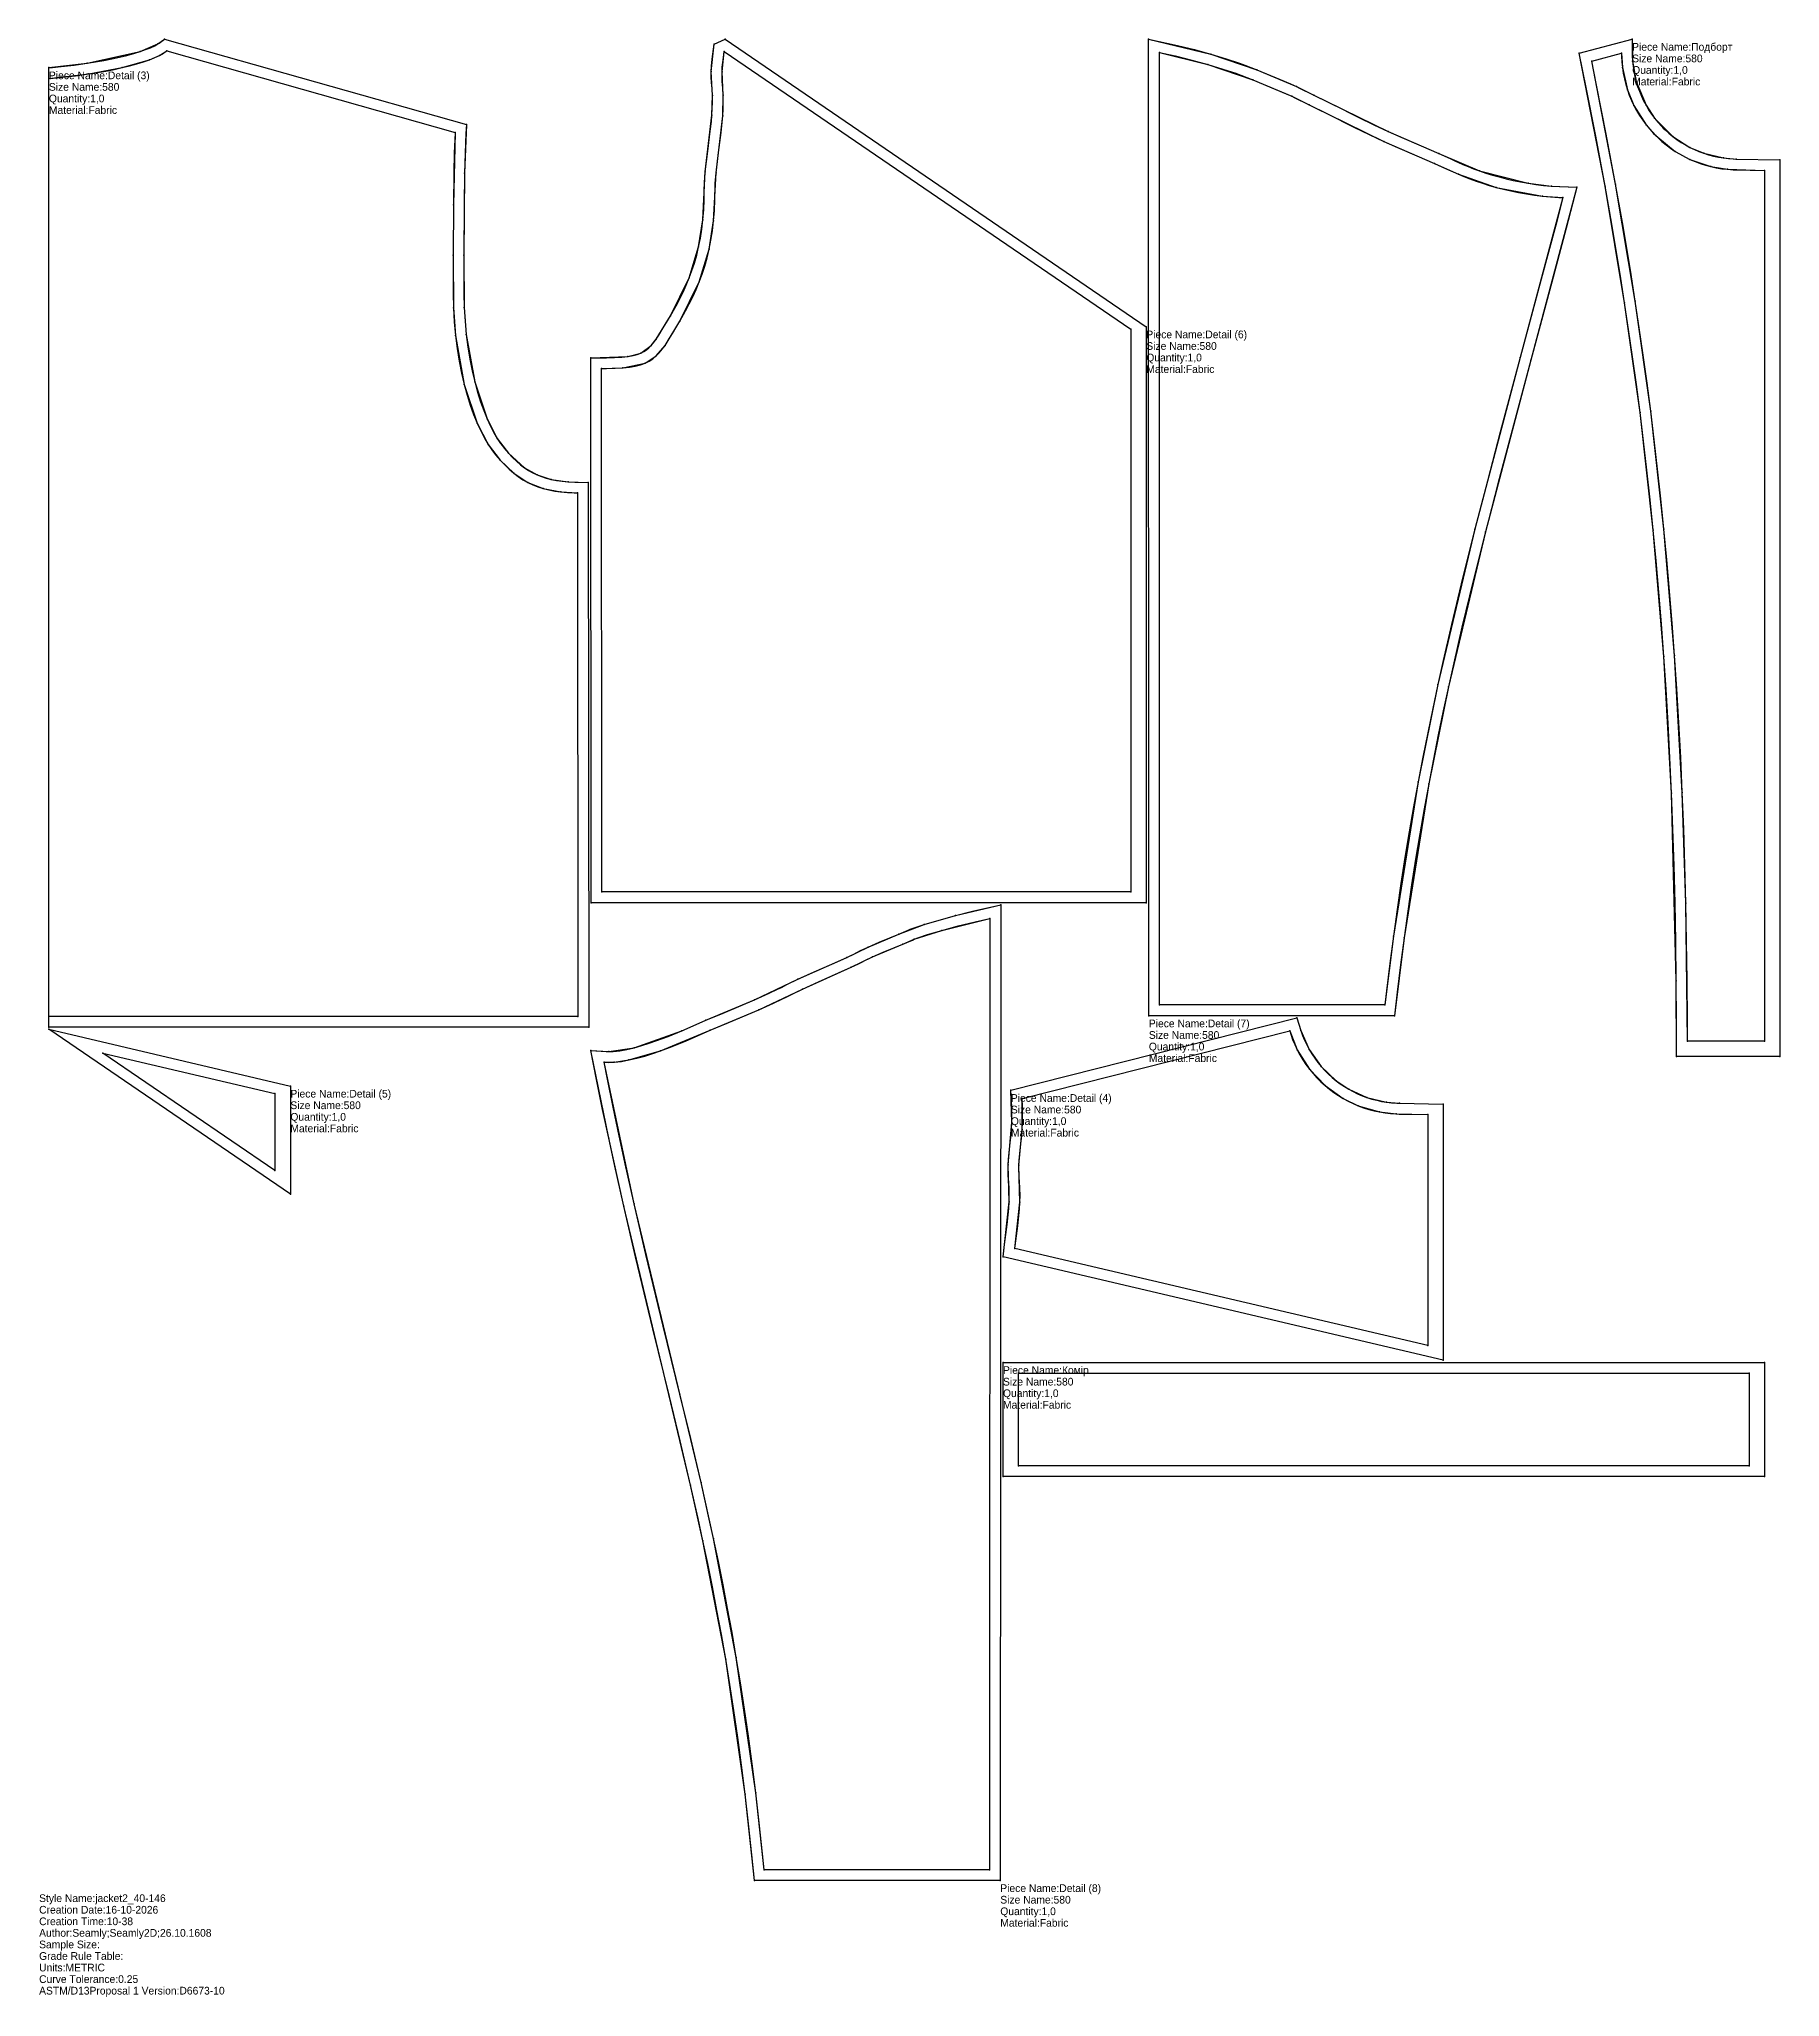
# Model space of a CAD drawing. Extents: x 0 to 1130, y -69 to 1201.
import ezdxf

# ---------------------------------------------------------------- set-up
doc = ezdxf.new("R2010")
doc.units = 0

# ---------------------------------------------------------------- blocks, each defined once
blk = doc.blocks.new('piece-145_s580_M')
at = {"layer": '1'}
blk.add_lwpolyline([(1033.76, 1201.21), (1034.02, 1187.02), (1036.34, 1173.76), (1042.74, 1158.3), (1048.34, 1149.91), (1060.15, 1138.06), (1071.18, 1131), (1080.19, 1127.16), (1092.92, 1124.1), (1101.19, 1123.44), (1129.59, 1122.87), (1129.59, 541.14), (1062.6, 541.14), (1062.4, 590.29), (1059.29, 712.02), (1054.33, 800.72), (1047.44, 882.7), (1038.85, 958.89), (1028.82, 1030.22), (1016.13, 1105.84), (999.33, 1192.07)], close=True, dxfattribs=at)
at = {"layer": '14'}
blk.add_lwpolyline([(1026.84, 1192.13), (1027.41, 1182.79), (1030.66, 1168.35), (1034.9, 1158.12), (1042.81, 1145.6), (1049.01, 1138.6), (1061.73, 1128.36), (1071.22, 1123.2), (1084.83, 1118.52), (1095.55, 1116.75), (1119.59, 1116.07), (1119.59, 551.15), (1069.59, 551.15), (1068.6, 640.68), (1066.29, 712.31), (1061.32, 801.21), (1054.4, 883.38), (1045.79, 959.77), (1035.74, 1031.28), (1023.02, 1107.09), (1007.51, 1186.99)], close=True, dxfattribs=at)
at = {"layer": '2'}
for p in [(1033.76, 1201.21), (999.33, 1192.07), (1007.51, 1186.99), (1026.84, 1192.13), (1129.59, 1122.87), (1119.59, 1116.07), (1069.59, 551.15), (1119.59, 551.15), (1062.6, 541.14), (1129.59, 541.14)]:
    blk.add_point(p, dxfattribs=at)
at = {"layer": '3'}
for p in [(1027.41, 1182.79), (1034.02, 1187.02), (1036.34, 1173.76), (1030.66, 1168.35), (1034.9, 1158.12), (1042.74, 1158.3), (1042.81, 1145.6), (1048.34, 1149.91), (1049.01, 1138.6), (1060.15, 1138.06), (1071.18, 1131), (1061.73, 1128.36), (1071.22, 1123.2), (1080.19, 1127.16), (1084.83, 1118.52), (1092.92, 1124.1), (1101.19, 1123.44), (1016.13, 1105.84), (1023.02, 1107.09), (1095.55, 1116.75), (1028.82, 1030.22), (1035.74, 1031.28), (1038.85, 958.89), (1045.79, 959.77), (1047.44, 882.7), (1054.4, 883.38), (1054.33, 800.72), (1061.32, 801.21), (1059.29, 712.02), (1066.29, 712.31), (1068.6, 640.68), (1062.4, 590.29)]:
    blk.add_point(p, dxfattribs=at)
at = {"layer": '84'}
blk.add_lwpolyline([(1033.76, 1201.21), (1033.85, 1190.45), (1034.02, 1187.02), (1034.36, 1183.66), (1034.86, 1180.32), (1035.52, 1177.01), (1036.34, 1173.76), (1037.31, 1170.55), (1038.44, 1167.39), (1039.73, 1164.3), (1041.16, 1161.26), (1042.74, 1158.3), (1044.46, 1155.42), (1046.33, 1152.62), (1048.34, 1149.91), (1050.48, 1147.29), (1052.79, 1144.75), (1053.96, 1143.55), (1055.13, 1142.4), (1057.6, 1140.16), (1060.15, 1138.06), (1062.78, 1136.09), (1065.5, 1134.26), (1068.3, 1132.56), (1071.18, 1131), (1074.12, 1129.58), (1077.12, 1128.3), (1080.19, 1127.16), (1083.3, 1126.17), (1086.47, 1125.33), (1089.68, 1124.64), (1092.92, 1124.1), (1096.2, 1123.72), (1099.53, 1123.49), (1101.19, 1123.44), (1129.59, 1122.87), (1129.59, 541.14), (1062.6, 541.14), (1062.57, 564.34), (1062.4, 590.29), (1062.07, 615.67), (1061.6, 640.53), (1060.97, 664.86), (1060.2, 688.68), (1059.29, 712.02), (1058.25, 734.87), (1057.07, 757.26), (1055.76, 779.21), (1054.33, 800.72), (1052.78, 821.8), (1051.11, 842.49), (1049.33, 862.78), (1047.44, 882.7), (1045.44, 902.25), (1043.34, 921.46), (1041.14, 940.33), (1038.85, 958.89), (1036.47, 977.14), (1034, 995.1), (1031.45, 1012.79), (1028.82, 1030.22), (1026.12, 1047.4), (1023.35, 1064.35), (1020.51, 1081.08), (1016.13, 1105.84), (1010.09, 1138.18), (1003.85, 1169.93), (999.33, 1192.07)], close=True, dxfattribs=at)
at = {"layer": '87'}
blk.add_lwpolyline([(1026.84, 1192.13), (1026.86, 1190.25), (1027.04, 1186.51), (1027.41, 1182.79), (1027.96, 1179.11), (1028.69, 1175.47), (1029.59, 1171.88), (1030.66, 1168.35), (1031.91, 1164.87), (1033.32, 1161.46), (1034.9, 1158.12), (1036.64, 1154.86), (1038.54, 1151.68), (1040.6, 1148.59), (1042.81, 1145.6), (1045.18, 1142.72), (1047.69, 1139.94), (1049.01, 1138.6), (1050.32, 1137.32), (1053.02, 1134.86), (1055.83, 1132.55), (1058.73, 1130.38), (1061.73, 1128.36), (1064.81, 1126.49), (1067.98, 1124.77), (1071.22, 1123.2), (1074.53, 1121.79), (1077.91, 1120.54), (1081.34, 1119.45), (1084.83, 1118.52), (1088.37, 1117.76), (1091.94, 1117.17), (1095.55, 1116.75), (1099.19, 1116.49), (1101.02, 1116.44), (1119.59, 1116.07), (1119.59, 551.15), (1069.59, 551.15), (1069.57, 564.37), (1069.4, 590.35), (1069.08, 615.79), (1068.6, 640.68), (1067.97, 665.06), (1067.2, 688.93), (1066.29, 712.31), (1065.24, 735.22), (1064.06, 757.66), (1062.75, 779.65), (1061.32, 801.21), (1059.76, 822.34), (1058.08, 843.08), (1056.3, 863.42), (1054.4, 883.38), (1052.4, 902.99), (1050.3, 922.24), (1048.09, 941.17), (1045.79, 959.77), (1043.41, 978.07), (1040.93, 996.08), (1038.38, 1013.81), (1035.74, 1031.28), (1033.03, 1048.51), (1030.25, 1065.5), (1027.4, 1082.28), (1023.02, 1107.09), (1016.96, 1139.5), (1010.71, 1171.31), (1007.51, 1186.99)], close=True, dxfattribs=at)
at = {"layer": '1'}
for s, p in [('Piece Name:Подборт', (1033.76, 1193.71)), ('Size Name:580', (1033.76, 1186.21)), ('Quantity:1,0', (1033.76, 1178.71)), ('Material:Fabric', (1033.76, 1171.21))]:
    blk.add_text(s, height=5, dxfattribs=at).set_placement(p)
blk = doc.blocks.new('piece-146_s580_M')
at = {"layer": '1'}
blk.add_lwpolyline([(625.48, 342.64), (1119.67, 342.64), (1119.67, 268.63), (625.48, 268.63)], close=True, dxfattribs=at)
at = {"layer": '14'}
blk.add_lwpolyline([(635.47, 335.63), (1109.67, 335.63), (1109.67, 275.63), (635.47, 275.63)], close=True, dxfattribs=at)
at = {"layer": '2'}
for p in [(625.48, 342.64), (635.47, 335.63), (1109.67, 335.63), (1119.67, 342.64), (625.48, 268.63), (635.47, 275.63), (1109.67, 275.63), (1119.67, 268.63)]:
    blk.add_point(p, dxfattribs=at)
at = {"layer": '84'}
blk.add_lwpolyline([(625.48, 342.64), (1119.67, 342.64), (1119.67, 268.63), (625.48, 268.63)], close=True, dxfattribs=at)
at = {"layer": '87'}
blk.add_lwpolyline([(635.47, 335.63), (1109.67, 335.63), (1109.67, 275.63), (635.47, 275.63)], close=True, dxfattribs=at)
at = {"layer": '1'}
for s, p in [('Size Name:580', (625.48, 327.64)), ('Piece Name:Комір', (625.48, 335.14)), ('Quantity:1,0', (625.48, 320.14)), ('Material:Fabric', (625.48, 312.64))]:
    blk.add_text(s, height=5, dxfattribs=at).set_placement(p)
blk = doc.blocks.new('piece_Detail_s580_M')
at = {"layer": '1'}
blk.add_lwpolyline([(6.35, 1182.72), (31.17, 1185.54), (65.48, 1193.14), (77.08, 1198.11), (81.41, 1201.21), (277.28, 1145.93), (276.06, 1114.19), (275.67, 1061.07), (275.82, 1027.2), (277.18, 1009.65), (282.68, 978.9), (290.64, 954.88), (297.24, 942.04), (304.49, 932.69), (314.98, 923.1), (323.1, 918.49), (332.28, 915.56), (343.31, 914.06), (356.38, 913.64), (356.61, 560.18), (6.35, 560.18)], close=True, dxfattribs=at)
at = {"layer": '14'}
blk.add_lwpolyline([(6.35, 1175.7), (32.21, 1178.62), (53.84, 1182.71), (71.58, 1187.84), (78.19, 1190.69), (82.77, 1193.55), (269.91, 1140.74), (268.81, 1093.62), (268.68, 1061.11), (268.82, 1026.89), (270.22, 1008.88), (275.89, 977.18), (284.2, 952.12), (291.32, 938.3), (299.27, 928.01), (307.96, 919.64), (317.08, 913.61), (327.13, 909.64), (338.6, 907.45), (349.38, 906.8), (349.61, 567.18), (6.35, 567.18)], close=True, dxfattribs=at)
at = {"layer": '2'}
for p in [(81.41, 1201.21), (6.35, 1182.72), (82.77, 1193.55), (6.35, 1175.7), (277.28, 1145.93), (269.91, 1140.74), (349.38, 906.8), (356.38, 913.64), (6.35, 567.18), (6.35, 560.18), (349.61, 567.18), (356.61, 560.18)]:
    blk.add_point(p, dxfattribs=at)
at = {"layer": '3'}
for p in [(77.08, 1198.11), (31.17, 1185.54), (53.84, 1182.71), (65.48, 1193.14), (71.58, 1187.84), (78.19, 1190.69), (32.21, 1178.62), (276.06, 1114.19), (268.81, 1093.62), (268.68, 1061.11), (275.67, 1061.07), (268.82, 1026.89), (275.82, 1027.2), (270.22, 1008.88), (277.18, 1009.65), (282.68, 978.9), (275.89, 977.18), (290.64, 954.88), (284.2, 952.12), (297.24, 942.04), (291.32, 938.3), (299.27, 928.01), (304.49, 932.69), (307.96, 919.64), (314.98, 923.1), (323.1, 918.49), (332.28, 915.56), (317.08, 913.61), (327.13, 909.64), (338.6, 907.45), (343.31, 914.06)]:
    blk.add_point(p, dxfattribs=at)
at = {"layer": '84'}
blk.add_lwpolyline([(6.35, 1182.72), (8.61, 1182.89), (14.23, 1183.41), (22.73, 1184.36), (31.17, 1185.54), (36.67, 1186.43), (42.05, 1187.39), (47.26, 1188.43), (52.26, 1189.53), (56.99, 1190.69), (61.41, 1191.9), (65.48, 1193.14), (69.13, 1194.41), (72.32, 1195.68), (74.98, 1196.92), (77.08, 1198.11), (77.85, 1198.64), (81.41, 1201.21), (277.28, 1145.93), (276.87, 1139.98), (276.38, 1127.17), (276.06, 1114.19), (275.81, 1093.57), (275.67, 1061.07), (275.57, 1041.23), (275.57, 1036.47), (275.82, 1027.2), (276.37, 1018.26), (277.18, 1009.65), (278.24, 1001.4), (279.52, 993.51), (281.01, 986), (282.68, 978.9), (284.5, 972.22), (286.45, 965.98), (288.5, 960.19), (290.64, 954.88), (292.83, 950.07), (295.04, 945.78), (297.24, 942.04), (299.41, 938.84), (300.44, 937.5), (301.78, 935.84), (304.49, 932.69), (307.14, 929.86), (309.76, 927.33), (312.36, 925.08), (314.98, 923.1), (317.62, 921.35), (320.32, 919.82), (323.1, 918.49), (326, 917.35), (329.05, 916.37), (332.28, 915.56), (335.72, 914.91), (339.39, 914.41), (343.31, 914.06), (347.54, 913.84), (356.38, 913.64), (356.61, 560.18), (6.35, 560.18)], close=True, dxfattribs=at)
at = {"layer": '87'}
blk.add_lwpolyline([(6.35, 1175.7), (9.19, 1175.92), (14.94, 1176.44), (23.61, 1177.41), (32.21, 1178.62), (37.84, 1179.53), (43.36, 1180.51), (48.7, 1181.58), (53.84, 1182.71), (58.74, 1183.91), (63.36, 1185.17), (67.65, 1186.48), (71.58, 1187.84), (75.1, 1189.25), (78.19, 1190.69), (80.8, 1192.16), (81.88, 1192.91), (82.77, 1193.55), (269.91, 1140.74), (269.88, 1140.36), (269.38, 1127.39), (269.07, 1114.32), (268.81, 1093.62), (268.68, 1061.11), (268.57, 1041.25), (268.57, 1036.38), (268.82, 1026.89), (269.39, 1017.72), (270.22, 1008.88), (271.31, 1000.39), (272.63, 992.27), (274.17, 984.53), (275.89, 977.18), (277.78, 970.25), (279.81, 963.76), (281.96, 957.71), (284.2, 952.12), (286.53, 947.01), (288.91, 942.4), (291.32, 938.3), (293.74, 934.73), (294.94, 933.17), (296.39, 931.37), (299.27, 928.01), (302.15, 924.95), (305.04, 922.16), (307.96, 919.64), (310.92, 917.39), (313.96, 915.38), (317.08, 913.61), (320.3, 912.07), (323.64, 910.75), (327.13, 909.64), (330.77, 908.72), (334.59, 908), (338.6, 907.45), (342.82, 907.07), (347.28, 906.85), (349.38, 906.8), (349.61, 567.18), (6.35, 567.18)], close=True, dxfattribs=at)
at = {"layer": '1'}
for s, p in [('Size Name:580', (6.35, 1167.72)), ('Piece Name:Detail (3)', (6.35, 1175.22)), ('Quantity:1,0', (6.35, 1160.22)), ('Material:Fabric', (6.35, 1152.72))]:
    blk.add_text(s, height=5, dxfattribs=at).set_placement(p)
blk = doc.blocks.new('piece_Detail_s580-148_M')
at = {"layer": '1'}
blk.add_lwpolyline([(630.57, 519.19), (816.21, 566.21), (818.79, 557.93), (824.22, 545.66), (831.97, 534.65), (841.63, 525.42), (849.79, 519.92), (861.67, 514.52), (874.41, 511.46), (882.68, 510.8), (911.08, 510.23), (911.08, 344.06), (625.48, 411.18), (629.43, 446.8), (628.77, 470.92), (631.17, 498.27)], close=True, dxfattribs=at)
at = {"layer": '14'}
blk.add_lwpolyline([(637.84, 513.81), (811.5, 557.79), (816.39, 545.48), (824.3, 532.96), (834.51, 522.22), (846.3, 513.85), (856.02, 509.15), (869.85, 505.12), (880.68, 503.85), (901.08, 503.43), (901.08, 353.6), (633.18, 416.55), (636.42, 446.52), (635.77, 470.69), (637.97, 493.68)], close=True, dxfattribs=at)
at = {"layer": '2'}
for p in [(816.21, 566.21), (811.5, 557.79), (630.57, 519.19), (637.84, 513.81), (911.08, 510.23), (901.08, 503.43), (625.48, 411.18), (633.18, 416.55), (901.08, 353.6), (911.08, 344.06)]:
    blk.add_point(p, dxfattribs=at)
at = {"layer": '3'}
for p in [(818.79, 557.93), (816.39, 545.48), (824.22, 545.66), (831.97, 534.65), (824.3, 532.96), (834.51, 522.22), (841.63, 525.42), (846.3, 513.85), (849.79, 519.92), (856.02, 509.15), (861.67, 514.52), (874.41, 511.46), (882.68, 510.8), (631.17, 498.27), (869.85, 505.12), (880.68, 503.85), (637.97, 493.68), (628.77, 470.92), (635.77, 470.69), (629.43, 446.8), (636.42, 446.52)]:
    blk.add_point(p, dxfattribs=at)
at = {"layer": '84'}
blk.add_lwpolyline([(630.57, 519.19), (816.21, 566.21), (818.79, 557.93), (819.93, 554.75), (821.21, 551.65), (822.64, 548.62), (824.22, 545.66), (825.95, 542.78), (827.82, 539.98), (829.82, 537.27), (831.97, 534.65), (834.27, 532.1), (835.45, 530.91), (836.61, 529.76), (839.09, 527.52), (841.63, 525.42), (844.27, 523.45), (846.99, 521.62), (849.79, 519.92), (852.66, 518.36), (855.6, 516.93), (858.61, 515.65), (861.67, 514.52), (864.79, 513.53), (867.96, 512.69), (871.16, 512), (874.41, 511.46), (877.68, 511.07), (881.02, 510.85), (882.68, 510.8), (911.08, 510.23), (911.08, 344.06), (625.48, 411.18), (626.45, 419.16), (628.16, 432.07), (628.84, 438.41), (629.19, 442.6), (629.43, 446.8), (629.53, 451.02), (629.48, 455.28), (629.26, 459.61), (629.06, 461.82), (628.89, 463.77), (628.74, 467.44), (628.77, 470.92), (628.96, 474.24), (629.42, 478.92), (630.19, 485.18), (630.71, 490.33), (630.99, 494.09), (631.17, 498.27), (631.22, 502.96), (631.11, 508.26)], close=True, dxfattribs=at)
at = {"layer": '87'}
blk.add_lwpolyline([(637.84, 513.81), (811.5, 557.79), (812.15, 555.7), (813.4, 552.23), (814.81, 548.81), (816.39, 545.48), (818.13, 542.22), (820.03, 539.04), (822.09, 535.95), (824.3, 532.96), (826.66, 530.08), (829.18, 527.3), (830.5, 525.96), (831.8, 524.67), (834.51, 522.22), (837.31, 519.91), (840.22, 517.74), (843.21, 515.72), (846.3, 513.85), (849.47, 512.13), (852.71, 510.56), (856.02, 509.15), (859.4, 507.9), (862.83, 506.81), (866.32, 505.88), (869.85, 505.12), (873.43, 504.52), (877.04, 504.1), (880.68, 503.85), (882.51, 503.8), (901.08, 503.43), (901.08, 353.6), (633.18, 416.55), (633.39, 418.27), (635.11, 431.24), (635.81, 437.74), (636.17, 442.11), (636.42, 446.52), (636.53, 450.98), (636.48, 455.5), (636.24, 460.1), (636.04, 462.44), (635.88, 464.22), (635.74, 467.56), (635.77, 470.69), (635.94, 473.7), (636.38, 478.15), (637.14, 484.4), (637.69, 489.72), (637.97, 493.68), (638.16, 498.08), (638.22, 502.99), (638.11, 508.5)], close=True, dxfattribs=at)
at = {"layer": '1'}
for s, p in [('Size Name:580', (630.57, 504.19)), ('Piece Name:Detail (4)', (630.57, 511.69)), ('Quantity:1,0', (630.57, 496.69)), ('Material:Fabric', (630.57, 489.19))]:
    blk.add_text(s, height=5, dxfattribs=at).set_placement(p)
blk = doc.blocks.new('piece_Detail_s580-149_M')
at = {"layer": '1'}
blk.add_lwpolyline([(163.04, 521.98), (163.04, 451.83), (6.35, 558.8)], close=True, dxfattribs=at)
at = {"layer": '14'}
blk.add_lwpolyline([(153.04, 517.14), (153.04, 467.14), (41.35, 543.39)], close=True, dxfattribs=at)
at = {"layer": '2'}
for p in [(6.35, 558.8), (41.35, 543.39), (163.04, 521.98), (153.04, 517.14), (153.04, 467.14), (163.04, 451.83)]:
    blk.add_point(p, dxfattribs=at)
at = {"layer": '84'}
blk.add_lwpolyline([(163.04, 521.98), (163.04, 451.83), (6.35, 558.8)], close=True, dxfattribs=at)
at = {"layer": '87'}
blk.add_lwpolyline([(153.04, 517.14), (153.04, 467.14), (41.35, 543.39)], close=True, dxfattribs=at)
at = {"layer": '1'}
for s, p in [('Size Name:580', (163.04, 506.98)), ('Piece Name:Detail (5)', (163.04, 514.48)), ('Quantity:1,0', (163.04, 499.48)), ('Material:Fabric', (163.04, 491.98))]:
    blk.add_text(s, height=5, dxfattribs=at).set_placement(p)
blk = doc.blocks.new('piece_Detail_s580-150_M')
at = {"layer": '1'}
blk.add_lwpolyline([(718.47, 1014.63), (718.47, 640.89), (358.22, 640.89), (357.98, 994.51), (382.03, 995.39), (390.49, 997.53), (397.22, 1002.39), (400.4, 1006.51), (409.74, 1021.76), (421.81, 1046.25), (427.98, 1066.44), (430.75, 1083.97), (432.29, 1115.09), (436.59, 1151.98), (436.88, 1164.66), (436.17, 1180.31), (437.99, 1197.96), (445.16, 1201.21)], close=True, dxfattribs=at)
at = {"layer": '14'}
blk.add_lwpolyline([(708.47, 1012.99), (708.47, 647.89), (365.21, 647.89), (364.98, 987.51), (378.69, 987.98), (393.21, 991.07), (400.4, 995.66), (406.17, 1002.54), (415.81, 1018.26), (428.33, 1043.69), (434.82, 1064.93), (437.71, 1083.29), (439.26, 1114.44), (443.57, 1151.5), (443.88, 1164.89), (443.17, 1180.08), (444.47, 1193.21)], close=True, dxfattribs=at)
at = {"layer": '2'}
for p in [(437.99, 1197.96), (445.16, 1201.21), (444.47, 1193.21), (708.47, 1012.99), (718.47, 1014.63), (357.98, 994.51), (364.98, 987.51), (365.21, 647.89), (708.47, 647.89), (358.22, 640.89), (718.47, 640.89)]:
    blk.add_point(p, dxfattribs=at)
at = {"layer": '3'}
for p in [(436.17, 1180.31), (443.17, 1180.08), (436.88, 1164.66), (443.88, 1164.89), (436.59, 1151.98), (443.57, 1151.5), (432.29, 1115.09), (439.26, 1114.44), (430.75, 1083.97), (437.71, 1083.29), (427.98, 1066.44), (434.82, 1064.93), (421.81, 1046.25), (428.33, 1043.69), (409.74, 1021.76), (415.81, 1018.26), (400.4, 1006.51), (382.03, 995.39), (390.49, 997.53), (393.21, 991.07), (397.22, 1002.39), (400.4, 995.66), (406.17, 1002.54), (378.69, 987.98)]:
    blk.add_point(p, dxfattribs=at)
at = {"layer": '84'}
blk.add_lwpolyline([(718.47, 1014.63), (718.47, 640.89), (358.22, 640.89), (357.98, 994.51), (365.2, 994.51), (368.15, 994.52), (373.47, 994.66), (378.08, 994.95), (382.03, 995.39), (385.38, 995.98), (388.17, 996.69), (390.49, 997.53), (392.43, 998.47), (394.12, 999.56), (395.68, 1000.84), (397.22, 1002.39), (398.77, 1004.27), (400.4, 1006.51), (402.13, 1009.15), (405.01, 1013.83), (407.19, 1017.47), (409.74, 1021.76), (413.38, 1028.27), (415.67, 1032.63), (417.84, 1037.07), (419.89, 1041.6), (421.81, 1046.25), (423.59, 1051.03), (425.22, 1055.97), (426.69, 1061.1), (427.98, 1066.44), (429.1, 1072.02), (430.02, 1077.85), (430.75, 1083.97), (431.25, 1090.4), (431.53, 1097.18), (431.57, 1100.73), (431.6, 1103.17), (431.78, 1108.01), (432.29, 1115.09), (433.84, 1128.52), (435.55, 1141.46), (436.24, 1147.79), (436.59, 1151.98), (436.82, 1156.19), (436.93, 1160.41), (436.88, 1164.66), (436.66, 1169), (436.46, 1171.21), (436.29, 1173.15), (436.13, 1176.83), (436.17, 1180.31), (436.36, 1183.63), (436.81, 1188.3), (437.99, 1197.96), (445.16, 1201.21)], close=True, dxfattribs=at)
at = {"layer": '87'}
blk.add_lwpolyline([(708.47, 1012.99), (708.47, 647.89), (365.21, 647.89), (364.98, 987.51), (365.21, 987.51), (368.26, 987.52), (373.79, 987.67), (378.69, 987.98), (383.02, 988.46), (386.85, 989.13), (390.23, 989.99), (393.21, 991.07), (395.87, 992.36), (398.24, 993.89), (400.4, 995.66), (402.4, 997.68), (404.31, 999.97), (406.17, 1002.54), (408.04, 1005.39), (411, 1010.2), (413.2, 1013.88), (415.81, 1018.26), (419.54, 1024.93), (421.91, 1029.46), (424.17, 1034.09), (426.32, 1038.82), (428.33, 1043.69), (430.2, 1048.72), (431.91, 1053.92), (433.45, 1059.31), (434.82, 1064.93), (435.99, 1070.78), (436.96, 1076.89), (437.71, 1083.29), (438.24, 1089.98), (438.53, 1097), (438.57, 1100.65), (438.6, 1103), (438.77, 1107.63), (439.26, 1114.44), (440.79, 1127.66), (442.51, 1140.62), (443.21, 1147.13), (443.57, 1151.5), (443.82, 1155.9), (443.93, 1160.36), (443.88, 1164.89), (443.64, 1169.48), (443.43, 1171.82), (443.28, 1173.6), (443.14, 1176.94), (443.17, 1180.08), (443.34, 1183.09), (443.78, 1187.54), (444.47, 1193.21)], close=True, dxfattribs=at)
at = {"layer": '1'}
for s, p in [('Size Name:580', (718.47, 999.63)), ('Piece Name:Detail (6)', (718.47, 1007.13)), ('Quantity:1,0', (718.47, 992.13)), ('Material:Fabric', (718.47, 984.63))]:
    blk.add_text(s, height=5, dxfattribs=at).set_placement(p)
blk = doc.blocks.new('piece_Detail_s580-151_M')
at = {"layer": '1'}
blk.add_lwpolyline([(720.12, 567.57), (719.93, 1201.21), (760.42, 1191.51), (790.19, 1181.25), (815.9, 1170.45), (827.26, 1164.82), (875.44, 1141.26), (908.38, 1126.99), (934.75, 1115.7), (966.27, 1107.72), (981.37, 1105.88), (997.86, 1105.15), (967.94, 992.9), (938.49, 881.54), (914.54, 781.05), (901.75, 718.03), (885.74, 618.22), (879.61, 567.57)], close=True, dxfattribs=at)
at = {"layer": '14'}
blk.add_lwpolyline([(727.12, 574.57), (726.93, 1192.54), (758.49, 1184.78), (787.59, 1174.75), (812.91, 1164.12), (824.16, 1158.54), (872.55, 1134.88), (905.56, 1120.58), (921.03, 1113.51), (945.6, 1105.05), (975.52, 1099.4), (988.87, 1098.47), (961.18, 994.71), (931.7, 883.27), (907.71, 782.55), (894.87, 719.31), (878.8, 619.15), (873.36, 574.57)], close=True, dxfattribs=at)
at = {"layer": '2'}
for p in [(719.93, 1201.21), (726.93, 1192.54), (997.86, 1105.15), (988.87, 1098.47), (727.12, 574.57), (873.36, 574.57), (720.12, 567.57), (879.61, 567.57)]:
    blk.add_point(p, dxfattribs=at)
at = {"layer": '3'}
for p in [(758.49, 1184.78), (760.42, 1191.51), (787.59, 1174.75), (790.19, 1181.25), (815.9, 1170.45), (812.91, 1164.12), (824.16, 1158.54), (827.26, 1164.82), (872.55, 1134.88), (875.44, 1141.26), (905.56, 1120.58), (908.38, 1126.99), (921.03, 1113.51), (934.75, 1115.7), (966.27, 1107.72), (981.37, 1105.88), (945.6, 1105.05), (975.52, 1099.4), (961.18, 994.71), (967.94, 992.9), (931.7, 883.27), (938.49, 881.54), (907.71, 782.55), (914.54, 781.05), (894.87, 719.31), (901.75, 718.03), (878.8, 619.15), (885.74, 618.22)]:
    blk.add_point(p, dxfattribs=at)
at = {"layer": '84'}
blk.add_lwpolyline([(720.12, 567.57), (719.93, 1201.21), (738.81, 1197.14), (749.72, 1194.44), (760.42, 1191.51), (770.35, 1188.51), (778.91, 1185.64), (782.43, 1184.3), (790.19, 1181.25), (805.31, 1175.1), (812.1, 1172.18), (815.9, 1170.45), (817.44, 1169.69), (827.26, 1164.82), (844.45, 1156.42), (851.18, 1153), (856.31, 1150.36), (866.12, 1145.57), (875.44, 1141.26), (884.3, 1137.33), (896.86, 1131.95), (908.38, 1126.99), (915.63, 1123.73), (919.09, 1122.09), (920.59, 1121.37), (923.8, 1119.94), (927.23, 1118.51), (930.89, 1117.09), (934.75, 1115.7), (938.8, 1114.35), (943.03, 1113.05), (947.42, 1111.81), (951.95, 1110.65), (956.61, 1109.57), (961.39, 1108.59), (966.27, 1107.72), (971.24, 1106.97), (976.28, 1106.36), (981.37, 1105.88), (986.52, 1105.56), (997.86, 1105.15), (990.89, 1078.63), (981.56, 1043.57), (967.94, 992.9), (954.92, 944.37), (946.56, 912.74), (938.49, 881.54), (930.73, 850.6), (923.31, 819.75), (917.99, 796.57), (914.54, 781.05), (911.2, 765.46), (907.95, 749.78), (904.8, 733.97), (901.75, 718.03), (898.8, 701.92), (895.97, 685.63), (893.24, 669.14), (890.62, 652.42), (888.12, 635.46), (885.74, 618.22), (883.48, 600.7), (881.33, 582.85), (879.61, 567.57)], close=True, dxfattribs=at)
at = {"layer": '87'}
blk.add_lwpolyline([(727.12, 574.57), (726.93, 1192.54), (737.23, 1190.32), (747.96, 1187.66), (758.49, 1184.78), (768.23, 1181.84), (776.55, 1179.05), (779.9, 1177.77), (787.59, 1174.75), (802.6, 1168.64), (809.26, 1165.78), (812.91, 1164.12), (814.34, 1163.42), (824.16, 1158.54), (841.33, 1150.16), (847.99, 1146.77), (853.18, 1144.11), (863.11, 1139.25), (872.55, 1134.88), (881.5, 1130.91), (894.1, 1125.51), (905.56, 1120.58), (912.69, 1117.38), (916.08, 1115.77), (917.66, 1115.02), (921.03, 1113.51), (924.62, 1112.01), (928.44, 1110.54), (932.46, 1109.09), (936.66, 1107.69), (941.05, 1106.34), (945.6, 1105.05), (950.29, 1103.85), (955.12, 1102.73), (960.08, 1101.72), (965.14, 1100.81), (970.29, 1100.04), (975.52, 1099.4), (980.82, 1098.9), (986.18, 1098.57), (988.87, 1098.47), (984.13, 1080.42), (974.8, 1045.38), (961.18, 994.71), (948.16, 946.17), (939.79, 914.51), (931.7, 883.27), (923.94, 852.27), (916.5, 821.36), (911.16, 798.11), (907.71, 782.55), (904.35, 766.91), (901.09, 751.17), (897.93, 735.31), (894.87, 719.31), (891.91, 703.15), (889.07, 686.81), (886.33, 670.25), (883.7, 653.47), (881.19, 636.45), (878.8, 619.15), (876.53, 601.56), (874.38, 583.66), (873.36, 574.57)], close=True, dxfattribs=at)
at = {"layer": '1'}
for s, p in [('Piece Name:Detail (7)', (720.12, 560.07)), ('Size Name:580', (720.12, 552.57)), ('Quantity:1,0', (720.12, 545.07)), ('Material:Fabric', (720.12, 537.57))]:
    blk.add_text(s, height=5, dxfattribs=at).set_placement(p)
blk = doc.blocks.new('piece_Detail_s580-152_M')
at = {"layer": '1'}
blk.add_lwpolyline([(623.72, 6.51), (464.14, 6.51), (458.13, 62.56), (445.52, 150.09), (430.79, 226.85), (422.75, 263.08), (379.33, 444), (369.6, 488.12), (357.98, 545.01), (369.73, 544.31), (386.11, 546.81), (417.12, 557.78), (432.61, 564.59), (464.24, 577.89), (492.43, 591.19), (524.09, 605.41), (537.91, 612.14), (557.85, 620.54), (574.42, 626.86), (594.65, 632.57), (624.02, 639.5)], close=True, dxfattribs=at)
at = {"layer": '14'}
blk.add_lwpolyline([(616.72, 13.51), (470.48, 13.51), (465.08, 63.39), (452.42, 151.25), (437.64, 228.31), (429.57, 264.65), (386.15, 445.55), (366.63, 537.41), (373.13, 537.43), (382.77, 538.85), (403.26, 544.81), (435.37, 558.15), (467.03, 571.48), (495.41, 584.85), (527.03, 599.05), (540.85, 605.79), (560.53, 614.07), (567.93, 617.19), (585.85, 622.94), (617.02, 630.72)], close=True, dxfattribs=at)
at = {"layer": '2'}
for p in [(624.02, 639.5), (617.02, 630.72), (357.98, 545.01), (366.63, 537.41), (470.48, 13.51), (616.72, 13.51), (464.14, 6.51), (623.72, 6.51)]:
    blk.add_point(p, dxfattribs=at)
at = {"layer": '3'}
for p in [(574.42, 626.86), (585.85, 622.94), (594.65, 632.57), (537.91, 612.14), (557.85, 620.54), (560.53, 614.07), (567.93, 617.19), (524.09, 605.41), (527.03, 599.05), (540.85, 605.79), (492.43, 591.19), (495.41, 584.85), (464.24, 577.89), (432.61, 564.59), (467.03, 571.48), (386.11, 546.81), (417.12, 557.78), (435.37, 558.15), (369.73, 544.31), (373.13, 537.43), (382.77, 538.85), (403.26, 544.81), (369.6, 488.12), (386.15, 445.55), (379.33, 444), (422.75, 263.08), (429.57, 264.65), (430.79, 226.85), (437.64, 228.31), (445.52, 150.09), (452.42, 151.25), (458.13, 62.56), (465.08, 63.39)]:
    blk.add_point(p, dxfattribs=at)
at = {"layer": '84'}
blk.add_lwpolyline([(623.72, 6.51), (464.14, 6.51), (462.49, 23.17), (460.36, 43.23), (458.13, 62.56), (455.8, 81.21), (453.36, 99.25), (450.84, 116.71), (448.23, 133.64), (445.52, 150.09), (442.74, 166.11), (439.86, 181.74), (436.92, 197.05), (433.89, 212.07), (430.79, 226.85), (427.62, 241.43), (422.75, 263.08), (416.01, 291.7), (409.04, 320.43), (398.23, 364.43), (386.98, 411.05), (379.33, 444), (373.51, 470.07), (369.6, 488.12), (365.68, 506.78), (361.74, 526.1), (357.98, 545.01), (367.96, 544.34), (369.73, 544.31), (372.61, 544.41), (376.84, 544.89), (381.36, 545.7), (386.11, 546.81), (391.01, 548.16), (395.97, 549.71), (400.9, 551.4), (408.17, 554.11), (417.12, 557.78), (428.25, 562.67), (432.61, 564.59), (443.86, 569.27), (464.24, 577.89), (473.69, 582.12), (479.24, 584.73), (481.66, 585.94), (485.24, 587.73), (492.43, 591.19), (502.98, 596.02), (515.88, 601.72), (524.09, 605.41), (528.68, 607.59), (530.63, 608.58), (533.05, 609.81), (537.91, 612.14), (545.06, 615.32), (557.85, 620.54), (564.03, 623.13), (565.32, 623.68), (568.56, 624.9), (574.42, 626.86), (583.95, 629.68), (594.65, 632.57), (605.75, 635.34), (624.02, 639.5)], close=True, dxfattribs=at)
at = {"layer": '87'}
blk.add_lwpolyline([(616.72, 13.51), (470.48, 13.51), (469.46, 23.89), (467.32, 44), (465.08, 63.39), (462.74, 82.12), (460.3, 100.22), (457.76, 117.74), (455.14, 134.74), (452.42, 151.25), (449.63, 167.34), (446.74, 183.04), (443.78, 198.4), (440.75, 213.48), (437.64, 228.31), (434.46, 242.95), (429.57, 264.65), (422.82, 293.33), (415.84, 322.09), (405.03, 366.09), (393.8, 412.66), (386.15, 445.55), (380.34, 471.57), (376.45, 489.58), (372.53, 508.2), (368.6, 527.48), (366.63, 537.41), (367.65, 537.34), (369.79, 537.3), (373.13, 537.43), (377.85, 537.96), (382.77, 538.85), (387.84, 540.02), (392.99, 541.44), (398.15, 543.05), (403.26, 544.81), (410.72, 547.59), (419.86, 551.33), (431.07, 556.26), (435.37, 558.15), (446.56, 562.81), (467.03, 571.48), (476.61, 575.75), (482.3, 578.43), (484.79, 579.68), (488.33, 581.45), (495.41, 584.85), (505.85, 589.63), (518.73, 595.33), (527.03, 599.05), (531.77, 601.3), (533.81, 602.34), (536.15, 603.53), (540.85, 605.79), (547.8, 608.88), (560.53, 614.07), (566.76, 616.69), (567.93, 617.19), (570.9, 618.3), (576.52, 620.18), (585.85, 622.94), (596.42, 625.8), (607.37, 628.53), (617.02, 630.72)], close=True, dxfattribs=at)
at = {"layer": '1'}
for s, p in [('Piece Name:Detail (8)', (623.72, -0.99)), ('Size Name:580', (623.72, -8.49)), ('Quantity:1,0', (623.72, -15.99)), ('Material:Fabric', (623.72, -23.49))]:
    blk.add_text(s, height=5, dxfattribs=at).set_placement(p)

msp = doc.modelspace()

# ---------------------------------------------------------------- block references
at = {"layer": '1'}
for name in ['piece_Detail_s580_M', 'piece_Detail_s580-150_M', 'piece_Detail_s580-151_M', 'piece-145_s580_M', 'piece_Detail_s580-152_M', 'piece_Detail_s580-148_M', 'piece_Detail_s580-149_M', 'piece-146_s580_M']:
    msp.add_blockref(name, (0, 0), dxfattribs=at)

# ---------------------------------------------------------------- texts
for s, p in [('Style Name:jacket2_40-146', (0, -7.5)), ('Creation Date:16-10-2026', (0, -15)), ('Author:Seamly;Seamly2D;26.10.1608', (0, -30)), ('Creation Time:10-38', (0, -22.5)), ('Sample Size:', (0, -37.5)), ('Grade Rule Table:', (0, -45)), ('Units:METRIC', (0, -52.5)), ('ASTM/D13Proposal 1 Version:D6673-10', (0, -67.5)), ('Curve Tolerance:0.25', (0, -60))]:
    msp.add_text(s, height=5, dxfattribs=at).set_placement(p)

doc.saveas('drawing.dxf')
